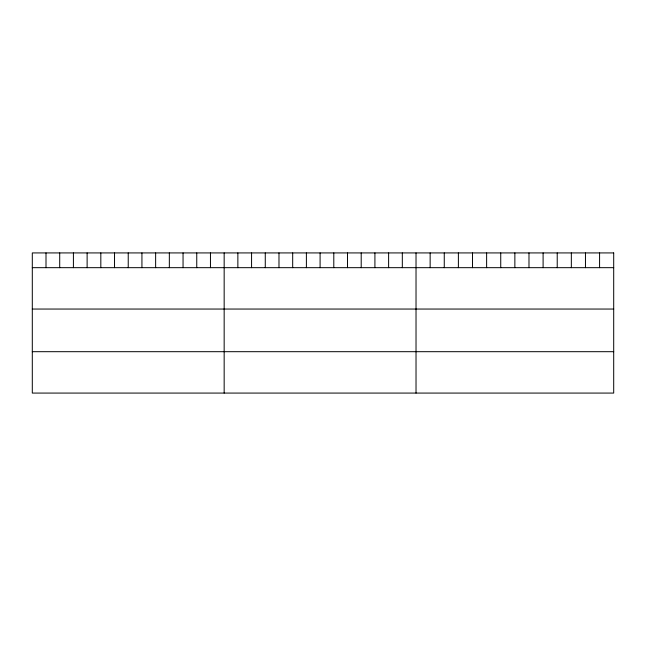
<?xml version="1.0" encoding="UTF-8"?>
<svg xmlns="http://www.w3.org/2000/svg" width="646" height="646" viewBox="0 0 646 646"><rect width="100%" height="100%" fill="white"/><g stroke="black" fill="none" stroke-linecap="round" stroke-linejoin="round"><path stroke-width="0.97" d="M32.3 267.67L613.7 267.67M32.3 309.046L613.7 309.046M32.3 351.69L613.7 351.69M599.577 252.925L599.577 267.67M585.462 252.925L585.462 267.67M571.339 252.925L571.339 267.67M557.223 252.925L557.223 267.67M543.1 252.925L543.1 267.67M528.985 252.925L528.985 267.67M514.862 252.925L514.862 267.67M500.739 252.925L500.739 267.67M486.624 252.925L486.624 267.67M472.501 252.925L472.501 267.67M458.385 252.925L458.385 267.67M444.262 252.925L444.262 267.67M430.147 252.925L430.147 267.67M416.024 252.925L416.024 393.075M402.321 252.925L402.321 267.67M388.617 252.925L388.617 267.67M374.914 252.925L374.914 267.67M361.203 252.925L361.203 267.67M347.5 252.925L347.5 267.67M333.796 252.925L333.796 267.67M320.093 252.925L320.093 267.67M306.39 252.925L306.39 267.67M292.686 252.925L292.686 267.67M278.983 252.925L278.983 267.67M265.272 252.925L265.272 267.67M251.569 252.925L251.569 267.67M237.865 252.925L237.865 267.67M224.162 252.925L224.162 393.075M210.459 252.925L210.459 267.67M196.755 252.925L196.755 267.67M183.052 252.925L183.052 267.67M169.341 252.925L169.341 267.67M155.638 252.925L155.638 267.67M141.934 252.925L141.934 267.67M128.231 252.925L128.231 267.67M114.528 252.925L114.528 267.67M100.824 252.925L100.824 267.67M87.121 252.925L87.121 267.67M73.41 252.925L73.41 267.67M59.707 252.925L59.707 267.67M46.003 252.925L46.003 267.67M613.7 252.925L32.3 252.925L32.3 393.075L613.7 393.075L613.7 252.925"/></g></svg>
